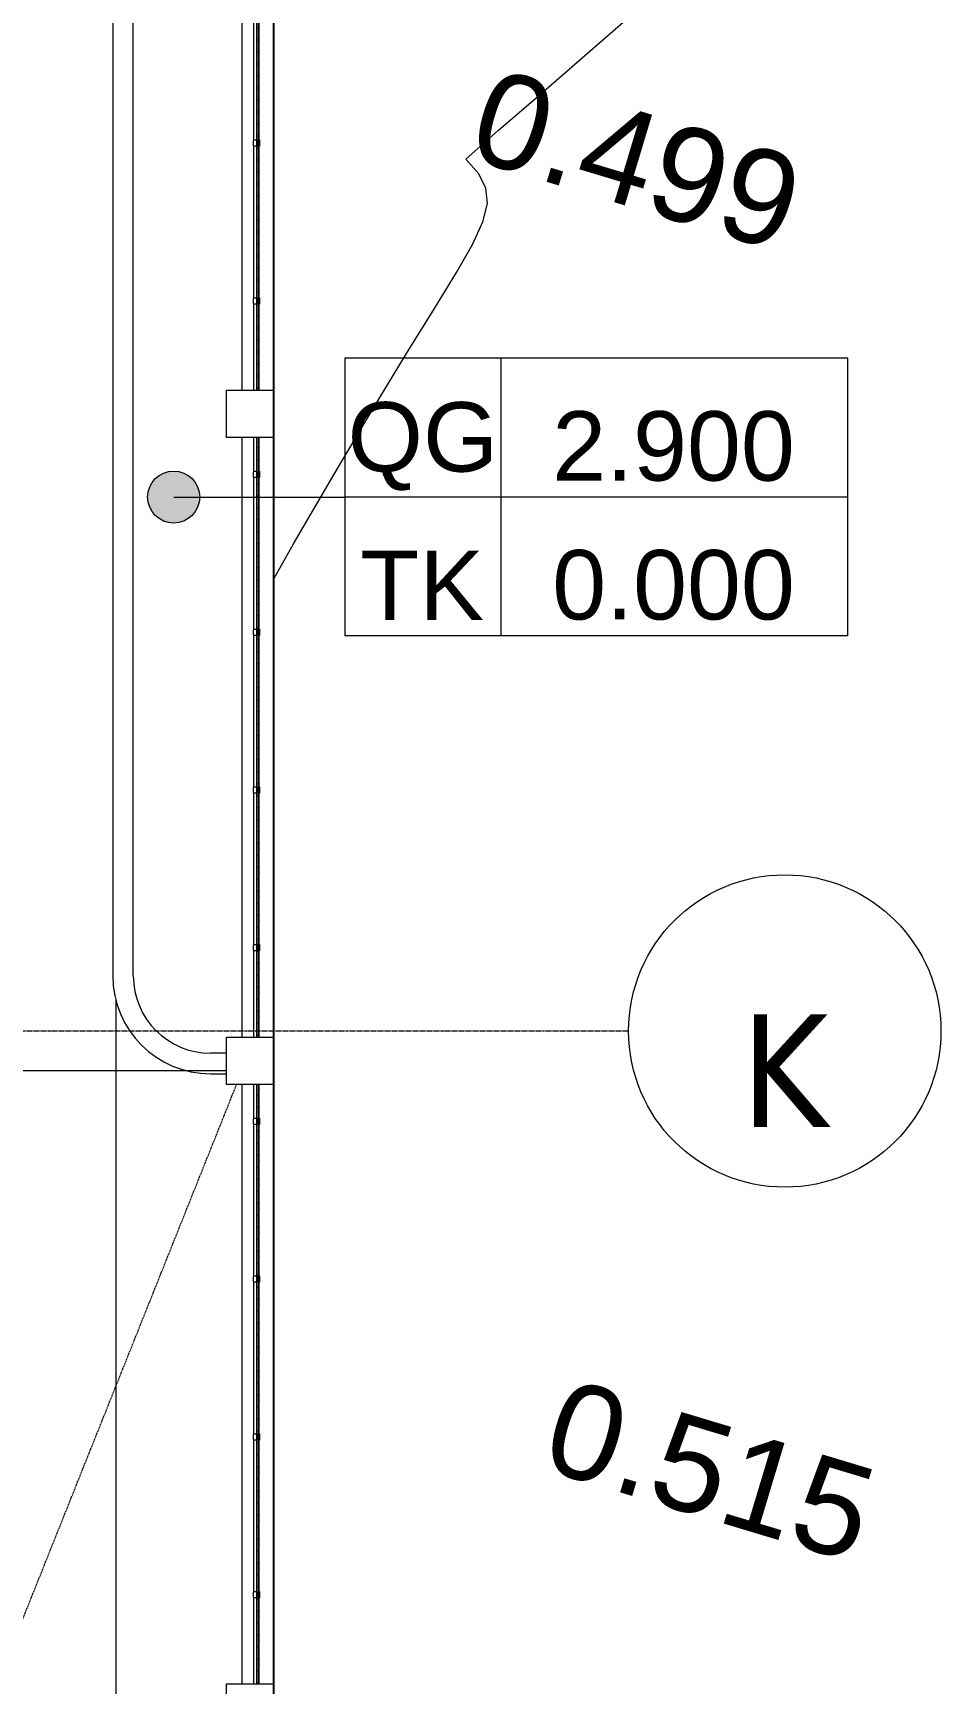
# Model space of a CAD drawing. Header units: millimetres. Extents: x -24439 to 198341, y -52871 to 149926.
# Drawn here: x 133276 to 139032, y 57598 to 68062 of the extents above; entities that cross this region are included whole.
import ezdxf

# ---------------------------------------------------------------- set-up
doc = ezdxf.new("R2010")
doc.units = ezdxf.units.MM
for name, pattern in [('Dash', [6, 3, -3]), ('Double dash', [41.999998, 12, -6, 6, -6, 6, -6]), ('Grid Line', [22.225, 12.7, -3.175, 3.175, -3.175]), ('NET VAN', [1.06, 0.53, -0.53])]:
    doc.linetypes.add(name, pattern=pattern)
for name, color, linetype, lineweight in [('A-ANNO-NOTE', 131, 'Continuous', 9), ('A-DETL-GENF-2', 9, 'NET VAN', 9), ('A-FLOR', 192, 'Continuous', 9), ('A-FLOR-HRAL', 11, 'Continuous', 9), ('A-WALL', 113, 'Continuous', 9), ('C-PRKG', 70, 'Continuous', 9), ('C-PRKG-HDLN', 70, 'Dash', 9), ('C-PROP-LINE', 91, 'Double dash', 18), ('G-IMPT-1', 9, 'Continuous', 9), ('G-IMPT-6', 7, 'Continuous', 9), ('S-COLS', 52, 'Continuous', 9), ('S-GRID-1', 1, 'Grid Line', 9), ('S-GRID-IDEN', 1, 'Continuous', 9)]:
    doc.layers.add(name, color=color, linetype=linetype, lineweight=lineweight)
doc.styles.add('Arial_1', font='arial_0.ttf', dxfattribs={"height": 600})
doc.styles.add('Arial_6', font='arial_0.ttf', dxfattribs={"height": 2})
doc.styles.add('Arial_7', font='arial_0.ttf', dxfattribs={"height": 440})
doc.styles.add('Tahoma_B', font='tahomabd_0.ttf', dxfattribs={"height": 715})

# ---------------------------------------------------------------- blocks, each defined once
blk = doc.blocks.new('BAI XE PCCC - BAI XE PCCC-V163-TKCS_MB ĐỊNH VỊ CAO ĐỘ THIẾT KẾ')
at = {"layer": 'C-PRKG'}
blk.add_line((0, -6000), (0, -100), dxfattribs=at)
at = {"layer": 'C-PRKG-HDLN'}
blk.add_line((15000, -6000), (88, -35), dxfattribs=at)
blk = doc.blocks.new('NBS_CLDPhysicalSecuritySystems_MtlMeshPnlFncngSym_CLDModsecSecurusS3_InfillPanel - NBS_CLDPhysicalSecuritySystems_MtlMeshPnlFncngSym_CLDModsecSecurusS2_InfillPanel-V174-TKCS_MB ĐỊNH VỊ CAO ĐỘ THIẾT KẾ')
at = {"layer": 'A-FLOR-HRAL'}
h = blk.add_hatch(dxfattribs=at)
h.set_pattern_fill('FP_7', color=256, style=0, pattern_type=2)
h.set_pattern_definition([(180, (609.6, 0), (-2e-15, 13), []), (90, (609.6, 0), (76, -5e-15), [])])
h.paths.add_polyline_path([(3800, 6), (0, 6), (0, -6), (3800, -6)])
for p, q in [((0, 6), (3800, 6)), ((214, 11), (254, 11)), ((214, 6), (214, 11)), ((254, 6), (214, 6)), ((254, 11), (254, 6)), ((1214, 11), (1254, 11)), ((1214, 6), (1214, 11)), ((1254, 6), (1214, 6)), ((1254, 11), (1254, 6)), ((2214, 11), (2254, 11)), ((2214, 6), (2214, 11)), ((2254, 6), (2214, 6)), ((2254, 11), (2254, 6)), ((3214, 11), (3254, 11)), ((3214, 6), (3214, 11)), ((3254, 6), (3214, 6)), ((3254, 11), (3254, 6)), ((3800, -6), (0, -6)), ((0, -27), (218, -27)), ((214, -6), (254, -6)), ((214, -23), (214, -6)), ((250, -27), (218, -27)), ((250, -27), (1218, -27)), ((254, -6), (254, -23)), ((1214, -6), (1254, -6)), ((1214, -23), (1214, -6)), ((1250, -27), (1218, -27)), ((1250, -27), (2218, -27)), ((1254, -6), (1254, -23)), ((2214, -6), (2254, -6)), ((2214, -23), (2214, -6)), ((2250, -27), (2218, -27)), ((2250, -27), (3218, -27)), ((2254, -6), (2254, -23)), ((3214, -6), (3254, -6)), ((3214, -23), (3214, -6)), ((3250, -27), (3218, -27)), ((3250, -27), (3800, -27)), ((3254, -6), (3254, -23))]:
    blk.add_line(p, q, dxfattribs=at)
for centre, start, end in [((218, -23), 180, 270), ((250, -23), 270, 0), ((1218, -23), 180, 270), ((1250, -23), 270, 0), ((2218, -23), 180, 270), ((2250, -23), 270, 0), ((3218, -23), 180, 270), ((3250, -23), 270, 360)]:
    blk.add_arc(centre, 4, start, end, dxfattribs=at)
blk = doc.blocks.new('Family - ___-1476882-TKCS_MB ĐỊNH VỊ CAO ĐỘ THIẾT KẾ')
at = {"layer": 'C-PROP-LINE'}
blk.add_line((134801, 77418), (134801, 7888), dxfattribs=at)
blk = doc.blocks.new('NCV_TKCS_251209_TONG THE HIEN TRANG SAN DUONG - NCV_TKCS_HIEN TRANG_251209a_dwg-1612995-TKCS_MB ĐỊNH VỊ CAO ĐỘ THIẾT KẾ')
at = {"layer": 'G-IMPT-1', "flags": 128}
for points in [[(563604658, 1145049303), (563604696, 1145049366), (563604804, 1145049538), (563604970, 1145049798), (563605180, 1145050130), (563605420, 1145050513)], [(563604259, 1145046405), (563604315, 1145046653), (563604437, 1145047162), (563604552, 1145047620), (563604654, 1145048015), (563604741, 1145048339), (563604808, 1145048597), (563604854, 1145048798), (563604876, 1145048954), (563604870, 1145049073), (563604833, 1145049164), (563604764, 1145049237), (563604658, 1145049303)]]:
    blk.add_lwpolyline(points, dxfattribs=at)
blk.add_lwpolyline([(563620038, 1144994014), (563599986, 1145060590), (563591265, 1145065274), (563500590, 1145037963), (563495906, 1145029242), (563515959, 1144962666)], close=True, dxfattribs=at)
at = {"layer": 'G-IMPT-6', "char_height": 600, "width": 2511.85, "attachment_point": 1, "line_spacing_factor": 0.941778, "style": 'Arial_1'}
for s, insert in [('0.499', (563604648, 1145049913)), ('0.515', (563607489, 1145042094))]:
    blk.add_mtext(s, dxfattribs=dict(at, insert=insert))
blk = doc.blocks.new('NCV_TKCS_251209_TONG THE HIEN TRANG SAN DUONG - NCV_TKCS_251209_TONG THE HIEN TRANG SAN DUONG-1605292-TKCS_MB ĐỊNH VỊ CAO ĐỘ THIẾT KẾ')
at = {"rotation": 343.2379237072182}
blk.add_blockref('NCV_TKCS_251209_TONG THE HIEN TRANG SAN DUONG - NCV_TKCS_HIEN TRANG_251209a_dwg-1612995-TKCS_MB ĐỊNH VỊ CAO ĐỘ THIẾT KẾ', (-869777548, -933796959), dxfattribs=at)
blk = doc.blocks.new('Grid - M_Grid Head - Circle-353313-TKCS_MB ĐỊNH VỊ CAO ĐỘ THIẾT KẾ')
at = {"layer": 'S-GRID-IDEN'}
blk.add_circle((0, 0), 4.5, dxfattribs=at)
blk = doc.blocks.new('GHI CHU CAO DO THIET KE - GHI CHÚ CAO ĐỘ THIẾT KẾ-1513209-TKCS_MB ĐỊNH VỊ CAO ĐỘ THIẾT KẾ')
at = {"layer": 'A-ANNO-NOTE'}
for p, q in [((0, 8), (0, 0)), ((14.5, 8), (0, 8)), ((4.5, 8), (4.5, 0)), ((14.5, 0), (14.5, 8)), ((14.5, 4), (0, 4)), ((14.5, 0), (0, 0))]:
    blk.add_line(p, q, dxfattribs=at)
at = {"layer": 'A-ANNO-NOTE', "char_height": 2, "attachment_point": 5, "line_spacing_factor": 0.936439, "style": 'Arial_6'}
for s, insert, width in [('\\pt0.5,1,1.5,2,2.5,3,3.5,4,4.5,5,5.5,6,6.5,7,7.5,8,8.5,9,9.5,10,10.5,11,11.5,12,12.5,13,13.5,14,14.5,15,15.5,16;QG', (2.255, 5.459), 4.63), ('\\pt0.5,1,1.5,2,2.5,3,3.5,4,4.5,5,5.5,6,6.5,7,7.5,8,8.5,9,9.5,10,10.5,11,11.5,12,12.5,13,13.5,14,14.5,15,15.5,16;TK', (2.229, 1.459), 4.5)]:
    blk.add_mtext(s, dxfattribs=dict(at, insert=insert, width=width))

msp = doc.modelspace()

# ---------------------------------------------------------------- hatches: boundary and pattern name
at = {"layer": 'A-ANNO-NOTE'}
h = msp.add_hatch(color=256, dxfattribs=at)
edge = h.paths.add_edge_path()
edge.add_arc((134167.6, 65121.2), 165, 0, 360)

# ---------------------------------------------------------------- linework, layer by layer
msp.add_line((134167.6, 65121.2), (135251.8, 65121.2), dxfattribs=at)
msp.add_circle((134167.6, 65121.2), 165, dxfattribs=at)
at = {"layer": 'A-FLOR'}
for p, q in [((133911.5, 62086.3), (133911.5, 77756.8)), ((133781.5, 77703), (133781.5, 62086.3)), ((134601.5, 65798.2), (134601.5, 69598.2)), ((134601.5, 61698.2), (134601.5, 65498.2)), ((133801.5, 61935.2), (133801.5, 40537.5)), ((133801.6, 61934.5), (133801.6, 45986.3)), ((134501.6, 61596.3), (134401.5, 61596.3)), ((134501.6, 61466.3), (134501.6, 61596.3)), ((134401.5, 61466.3), (134501.6, 61466.3))]:
    msp.add_line(p, q, dxfattribs=at)
for radius in [620, 490]:
    msp.add_arc((134401.5, 62086.3), radius, 180, 270, dxfattribs=at)
at = {"layer": 'A-WALL'}
for p, q in [((134601.6, 65798.2), (134601.6, 69598.2)), ((134801.6, 69598.2), (134801.6, 65798.2)), ((134601.6, 61698.2), (134601.6, 65498.2)), ((134801.6, 65498.2), (134801.6, 61698.2)), ((134601.6, 57598.2), (134601.6, 61398.2)), ((134801.6, 61398.2), (134801.6, 57598.2))]:
    msp.add_line(p, q, dxfattribs=at)
at = {"layer": 'S-COLS'}
for p, q in [((134501.6, 65798.2), (134801.6, 65798.2)), ((134501.6, 65498.2), (134501.6, 65798.2)), ((134801.6, 65798.2), (134801.6, 65498.2)), ((134801.6, 65498.2), (134501.6, 65498.2)), ((134501.6, 61698.2), (134801.6, 61698.2)), ((134501.6, 61398.2), (134501.6, 61698.2)), ((134801.6, 61698.2), (134801.6, 61398.2)), ((134801.6, 61398.2), (134501.6, 61398.2)), ((134501.6, 57598.2), (134801.6, 57598.2)), ((134501.6, 57298.2), (134501.6, 57598.2)), ((134801.6, 57598.2), (134801.6, 57298.2))]:
    msp.add_line(p, q, dxfattribs=at)
at = {"layer": 'S-GRID-1'}
msp.add_line((137051.8, 61736.9), (131551.8, 61736.9), dxfattribs=at)

# ---------------------------------------------------------------- block references
at = {"layer": 'A-ANNO-NOTE', "xscale": 220, "yscale": 220, "zscale": 220}
msp.add_blockref('GHI CHU CAO DO THIET KE - GHI CHÚ CAO ĐỘ THIẾT KẾ-1513209-TKCS_MB ĐỊNH VỊ CAO ĐỘ THIẾT KẾ', (135251.8, 64241.2), dxfattribs=at)
at = {"layer": 'A-DETL-GENF-2'}
msp.add_blockref('NCV_TKCS_251209_TONG THE HIEN TRANG SAN DUONG - NCV_TKCS_251209_TONG THE HIEN TRANG SAN DUONG-1605292-TKCS_MB ĐỊNH VỊ CAO ĐỘ THIẾT KẾ', (26103.5, 9888.2), dxfattribs=at)
at = {"layer": 'A-FLOR-HRAL', "rotation": 270.0000000000001}
for p in [(134701.6, 69598.2), (134701.6, 65498.2), (134701.6, 61398.2)]:
    msp.add_blockref('NBS_CLDPhysicalSecuritySystems_MtlMeshPnlFncngSym_CLDModsecSecurusS3_InfillPanel - NBS_CLDPhysicalSecuritySystems_MtlMeshPnlFncngSym_CLDModsecSecurusS2_InfillPanel-V174-TKCS_MB ĐỊNH VỊ CAO ĐỘ THIẾT KẾ', p, dxfattribs=at)
at = {"layer": 'C-PRKG', "rotation": 270}
msp.add_blockref('BAI XE PCCC - BAI XE PCCC-V163-TKCS_MB ĐỊNH VỊ CAO ĐỘ THIẾT KẾ', (134601.6, 61486.3), dxfattribs=at)
at = {"layer": 'C-PROP-LINE'}
msp.add_blockref('Family - ___-1476882-TKCS_MB ĐỊNH VỊ CAO ĐỘ THIẾT KẾ', (0, 0), dxfattribs=at)
at = {"layer": 'S-GRID-IDEN', "xscale": 219.9999999999998, "yscale": 219.9999999999998, "zscale": 219.9999999999998, "rotation": 89.9999999999998}
msp.add_blockref('Grid - M_Grid Head - Circle-353313-TKCS_MB ĐỊNH VỊ CAO ĐỘ THIẾT KẾ', (138041.8, 61736.9), dxfattribs=at)

# ---------------------------------------------------------------- texts
at = {"layer": 'A-ANNO-NOTE', "char_height": 440, "width": 1586.2, "attachment_point": 5, "line_spacing_factor": 0.936439, "style": 'Arial_7'}
for s, insert in [('\\pt2794,5588,8382,11176,13970,16764,19558,22352,25146,27940,30734,33528,36322,39116,41910,44704,47498,50292,53086,55880,58674,61468,64262,67056,69850,72644,75438,78232,81026,83820,86614,89408;2.900', (137336.5, 65442)), ('\\pt2794,5588,8382,11176,13970,16764,19558,22352,25146,27940,30734,33528,36322,39116,41910,44704,47498,50292,53086,55880,58674,61468,64262,67056,69850,72644,75438,78232,81026,83820,86614,89408;0.000', (137336.5, 64562))]:
    msp.add_mtext(s, dxfattribs=dict(at, insert=insert))

# ---------------------------------------------------------------- next in the draw order: texts
at = {"layer": 'S-GRID-IDEN', "insert": (138039.8, 61484.9), "char_height": 715, "width": 699.6, "attachment_point": 5, "line_spacing_factor": 0.996129, "style": 'Tahoma_B', "bg_fill": 3, "box_fill_scale": 1.25, "bg_fill_color": 256, "bg_fill_true_color": 13158600, "bg_fill_transparency": 0}
msp.add_mtext('\\pt2793.99835,5587.9967,8382.0022,11176.00055,13969.9989,16763.99725,19558.00275,22352.0011,25145.99945,27939.9978,30734.0033,33528.00165,36322,39115.99835,41909.9967,44704.0022,47498.00055,50291.9989,53085.99725,55880.00275,58674.0011,61467.99945,64261.9978,67056.0033,69850.00165,72644,75437.99835,78231.9967,81026.0022,83820.00055,86613.9989,89407.99725;K', dxfattribs=at)

doc.saveas('drawing.dxf')
